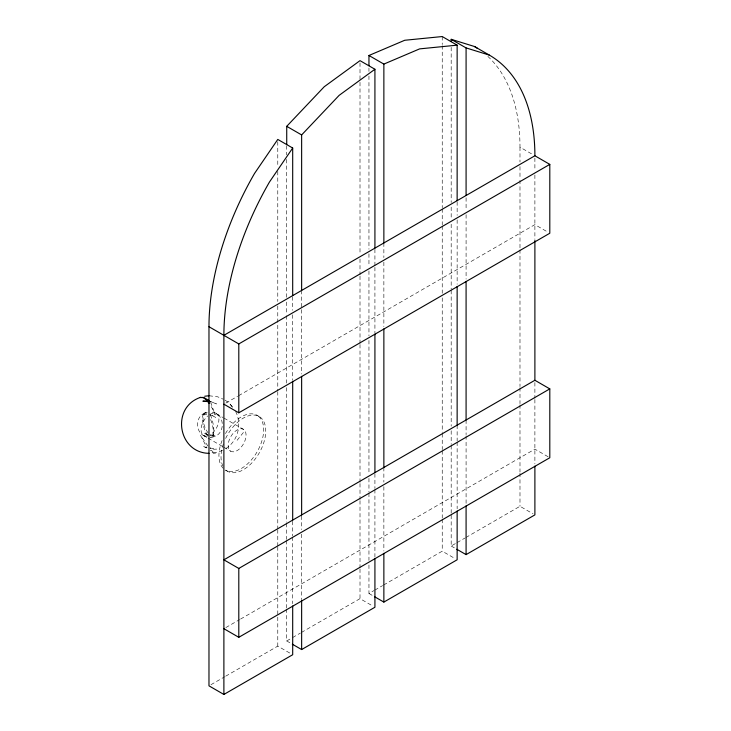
<?xml version="1.0" encoding="UTF-8"?>
<svg xmlns="http://www.w3.org/2000/svg" width="731" height="731" viewBox="0 0 731 731"><rect width="100%" height="100%" fill="white"/><g stroke="black" fill="none" stroke-linecap="round" stroke-linejoin="round"><path stroke-width="0.55" stroke-dasharray="3.65 2.74" d="M237.118 440.29L244.867 430.65M225.87 448.487C238.114 440.957 242.253 423.797 235.501 411.233M225.852 403.055L237.648 396.248M238.635 395.681L534.891 224.636L547.939 232.166M225.852 627.563L239.613 619.614M240.6 619.047L534.891 449.136L549.803 457.743M210.948 684.709L224.709 676.76M225.687 676.193L277.78 646.122L290.828 653.651M286.726 609.005L286.726 640.95L291.614 638.136M292.592 637.569L300.404 633.055M301.382 632.489L360.008 598.643L373.057 606.182M368.954 564.99L368.954 593.481L373.843 590.657M374.82 590.1L382.633 585.586M383.611 585.019L442.237 551.174L455.276 558.703M451.182 515.2L451.182 546.011L456.089 543.17M457.076 542.603L464.943 538.062M465.921 537.495L519.988 506.281L533.027 513.82M205.082 412.96C194.081 416.926 195.433 434.908 207.101 436.836M222.644 450.397L215.627 452.928L210.939 453.43M204.05 413.243L207.202 412.375M211.734 437.147C226.053 435.868 225.687 412.814 211.305 412.083M206.763 414.249L203.766 414.916A12.582 9.686 31.5 0 1 206.59 414.532M210.144 402.955L210.921 402.872L215.161 414.943A28.664 10.079 74.6 0 0 210.245 404.937M210.318 437.229L211.953 437.056M210.226 450.488L211.387 450.36L213.635 452.599L215.627 452.928L212.931 452.791L209.834 450.789M209.093 395.754L217.71 396.814L223.211 399.199M209.669 414.806A12.582 9.686 31.5 0 1 215.618 417.401L209.989 414.294A12.655 7.301 -60 0 1 218.934 419.457A12.655 7.301 -60 0 1 209.989 434.954L215.654 435.228A12.582 9.686 31.5 0 1 203.721 432.862L206.763 434.205M209.989 401.282L216.44 403.932L209.989 401.282L210.354 401.913M209.989 447.966L216.44 449.108L213.918 449.245L209.989 447.966L210.354 448.596M207.037 447.664L202.898 446.339L206.855 447.966M487.851 56.406A219.912 126.966 -60 0 1 519.988 147.169L533.027 154.698M225.477 433.565A31.625 18.257 -60 0 1 257.111 415.309L259.194 416.515M451.182 546.011L455.833 548.698M216.312 413.664L223.092 417.584M224.061 418.141L243.441 429.335A12.655 7.301 -60 0 1 239.439 448.925A12.655 7.301 -60 0 1 228.483 442.602A12.655 7.301 -60 0 1 243.441 429.335M203.657 435.575L207.092 437.558M208.088 438.134L222.891 446.678M223.878 447.253L230.795 451.246M227.569 471.294L225.477 470.088A31.625 18.257 -60 0 0 257.111 451.831A31.625 18.257 -60 0 0 257.111 415.309M368.954 593.481L373.614 596.167M286.726 640.95L291.386 643.645M225.047 400.14L228.867 402.717L232.184 406.71M232.65 407.295L228.867 402.717M207.933 446.056L200.623 435.448L206.599 447.043M534.891 158.033L534.891 170.451M534.891 174.965L534.891 239.402M534.891 382.532L534.891 398.34M534.891 399.464L534.891 463.874M519.988 147.169L519.988 161.99M519.988 166.549L519.988 179.086M519.988 180.228L519.988 248.631M519.988 249.774L519.988 386.58M519.988 387.722L519.988 403.676M519.988 404.819L519.988 472.08M519.988 473.222L519.988 506.281M466.086 197.754L466.086 210.172M466.086 214.686L466.086 279.132M466.086 419.996L466.086 434.671M466.086 435.804L466.086 504.737M457.14 201.793L457.14 215.334M457.14 219.848L457.14 284.295M457.14 425.159L457.14 440.967M457.14 442.1L457.14 508.767M451.182 47.296L451.182 202.505M451.182 207.074L451.182 219.62M451.182 224.189L451.182 289.238M451.182 290.381L451.182 426.182M451.182 430.751L451.182 444.439M451.182 445.581L451.182 514.057M442.237 36.55L442.237 44.536M442.237 45.678L442.237 207.714M442.237 208.856L442.237 224.828M442.237 225.97L442.237 293.295M442.237 297.855L442.237 432.505M442.237 433.647L442.237 449.62M442.237 450.762L442.237 518.087M442.237 519.22L442.237 551.174M383.866 242.966L383.866 257.641M383.866 262.164L383.866 326.602M383.866 467.474L383.866 482.149M383.866 486.663L383.866 551.073M374.921 249.262L374.921 266.194M374.921 267.327L374.921 332.897M374.921 473.761L374.921 488.436M374.921 489.569L374.921 557.369M368.954 68.02L368.954 71.437M368.954 75.997L368.954 249.253M368.954 253.812L368.954 266.349M368.954 270.909L368.954 335.876M368.954 340.436L368.954 473.798M368.954 478.357L368.954 492.036M368.954 493.178L368.954 560.43M360.008 62.921L360.008 81.159M360.008 82.301L360.008 254.415M360.008 258.975L360.008 274.929M360.008 276.071L360.008 343.323M360.008 344.465L360.008 482.387M360.008 483.52L360.008 499.483M360.008 500.616L360.008 567.868M360.008 569.01L360.008 598.643M301.638 290.445L301.638 374.071M301.638 516.068L301.638 529.619M301.638 534.133L301.638 599.676M292.692 296.731L292.692 310.282M292.692 314.796L292.692 380.376M292.692 521.24L292.692 535.914M292.692 537.038L292.692 603.705M286.726 145.725L286.726 154.853M286.726 159.422L286.726 297.49M286.726 302.058L286.726 314.604M286.726 315.746L286.726 383.071M286.726 387.631L286.726 522.281M286.726 523.423L286.726 539.396M286.726 540.538L286.726 607.863M277.78 141.704L277.78 166.805M277.78 171.374L277.78 301.474M277.78 306.033L277.78 390.482M277.78 391.624L277.78 528.577M277.78 529.71L277.78 545.692M277.78 546.834L277.78 646.122M225.641 438.426A31.625 18.257 -60 0 1 258.345 416.067A31.625 18.257 -60 0 1 258.774 453.741A31.625 18.257 -60 0 1 226.007 470.188M222.955 466.204A31.625 18.257 -60 0 1 223.613 443.242M223.202 468.315A31.625 18.257 -60 0 1 223.11 438.152M207.668 435.932A12.655 7.301 -60 0 1 201.043 429.782A12.655 7.301 -60 0 1 207.668 415.976M210.327 414.916A12.674 3.198 79.4 0 1 213.918 432.058A12.674 3.198 79.4 0 1 209.989 434.972M207.887 435.512A12.628 4.441 74.6 0 1 202.496 420.014A12.628 4.441 74.6 0 1 206.489 413.536M210.601 419.539A12.628 4.441 74.6 0 1 213.333 431.783A12.628 4.441 74.6 0 1 210.601 437.421M208.189 433.026A12.674 5.638 69.4 0 1 203.108 419.868A12.674 5.638 69.4 0 1 206.507 412.558"/><path stroke-width="1.1" d="M292.692 148.028L269.437 182.065A219.912 126.966 -60 0 0 223.887 335.328L223.887 694.45L208.975 685.842L208.975 326.72A219.912 126.966 -60 0 1 254.525 173.457L277.78 139.42L292.692 148.028L292.692 295.607M286.726 144.583L286.726 126.326L324.235 86.742L360.008 60.646L374.921 69.253L374.921 248.129M301.638 290.445L301.638 134.933L339.147 95.35L374.921 69.253M223.887 335.328L534.891 155.776L549.803 164.384L549.803 233.244L238.799 412.805L223.887 404.188M208.975 326.72L238.799 343.935L549.803 164.384M549.803 388.883L534.891 380.275L223.887 559.827L238.799 568.435L549.803 388.883L549.803 457.743L238.799 637.304L223.887 628.697M223.887 694.45L292.692 654.729L292.692 605.972M292.318 644.185L301.638 649.557L374.921 607.251L374.921 558.502M374.546 596.706L383.866 602.088L457.14 559.782L457.14 511.033M456.765 549.237L466.086 554.619L534.891 514.889L534.891 466.14M200.705 397.326C170.679 407.066 177.825 452.9 209.039 453.339M368.954 65.735L368.954 55.483L404.727 40.269L442.237 36.55L457.14 45.158L457.14 200.659M368.954 55.483L383.866 64.09L419.64 48.876L457.14 45.158M204.717 396.229L209.093 395.754M209.066 401.182L202.898 401.155L209.368 401.73M451.182 41.594L451.182 39.31L474.437 46.492L489.35 55.099A219.912 126.966 -60 0 1 534.891 155.776M451.182 39.31L466.086 47.917L489.35 55.099M286.726 126.326L301.638 134.933M209.304 400.698L203.556 397.408L200.294 397.49L202.852 397.609A28.664 10.079 74.6 0 1 209.176 403.348M534.891 240.536L534.891 380.275M466.086 47.917L466.086 195.497M466.086 281.398L466.086 419.996M466.086 505.87L466.086 554.619M457.14 286.561L457.14 425.159M383.866 64.09L383.866 242.966M383.866 328.868L383.866 467.474M383.866 553.34L383.866 602.088M374.921 334.04L374.921 472.637M301.638 376.346L301.638 514.944M301.638 600.809L301.638 649.557M292.692 381.509L292.692 520.106M238.799 343.935L238.799 412.805M238.799 568.435L238.799 637.304M474.437 46.492A219.912 126.966 -60 0 1 477.252 48.2"/></g></svg>
